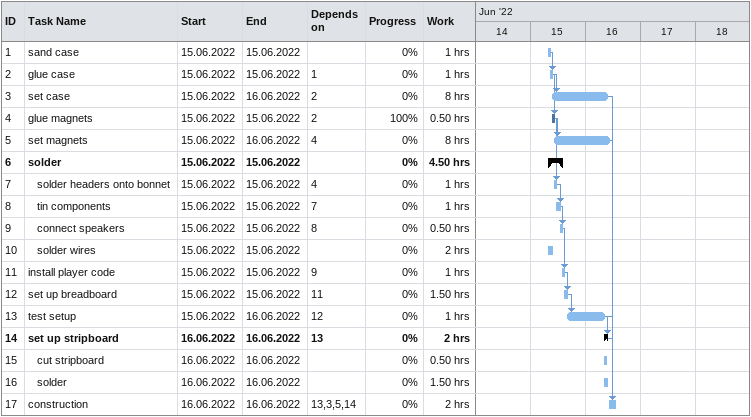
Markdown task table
| ID | Level | Task | Start | Finish | Predecessors | % complete | Work (h) |
|---|---|---|---|---|---|---|---|
| 1 | 1 | sand case | 2022-06-15 | 2022-06-15 |  | 0 | 1 |
| 2 | 1 | glue case | 2022-06-15 | 2022-06-15 | 1 | 0 | 1 |
| 3 | 1 | set case | 2022-06-15 | 2022-06-16 | 2 | 0 | 8 |
| 4 | 1 | glue magnets | 2022-06-15 | 2022-06-15 | 2 | 100 | 0.50 |
| 5 | 1 | set magnets | 2022-06-15 | 2022-06-16 | 4 | 0 | 8 |
| 6 | 1 | **solder** | 2022-06-15 | 2022-06-15 |  | 0 | 4.50 |
| 7 | 2 | solder headers onto bonnet | 2022-06-15 | 2022-06-15 | 4 | 0 | 1 |
| 8 | 2 | tin components | 2022-06-15 | 2022-06-15 | 7 | 0 | 1 |
| 9 | 2 | connect speakers | 2022-06-15 | 2022-06-15 | 8 | 0 | 0.50 |
| 10 | 2 | solder wires | 2022-06-15 | 2022-06-15 |  | 0 | 2 |
| 11 | 1 | install player code | 2022-06-15 | 2022-06-15 | 9 | 0 | 1 |
| 12 | 1 | set up breadboard | 2022-06-15 | 2022-06-15 | 11 | 0 | 1.50 |
| 13 | 1 | test setup | 2022-06-15 | 2022-06-16 | 12 | 0 | 1 |
| 14 | 1 | **set up stripboard** | 2022-06-16 | 2022-06-16 | 13 | 0 | 2 |
| 15 | 2 | cut stripboard | 2022-06-16 | 2022-06-16 |  | 0 | 0.50 |
| 16 | 2 | solder | 2022-06-16 | 2022-06-16 |  | 0 | 1.50 |
| 17 | 1 | construction | 2022-06-16 | 2022-06-16 | 13, 3, 5, 14 | 0 | 2 |
